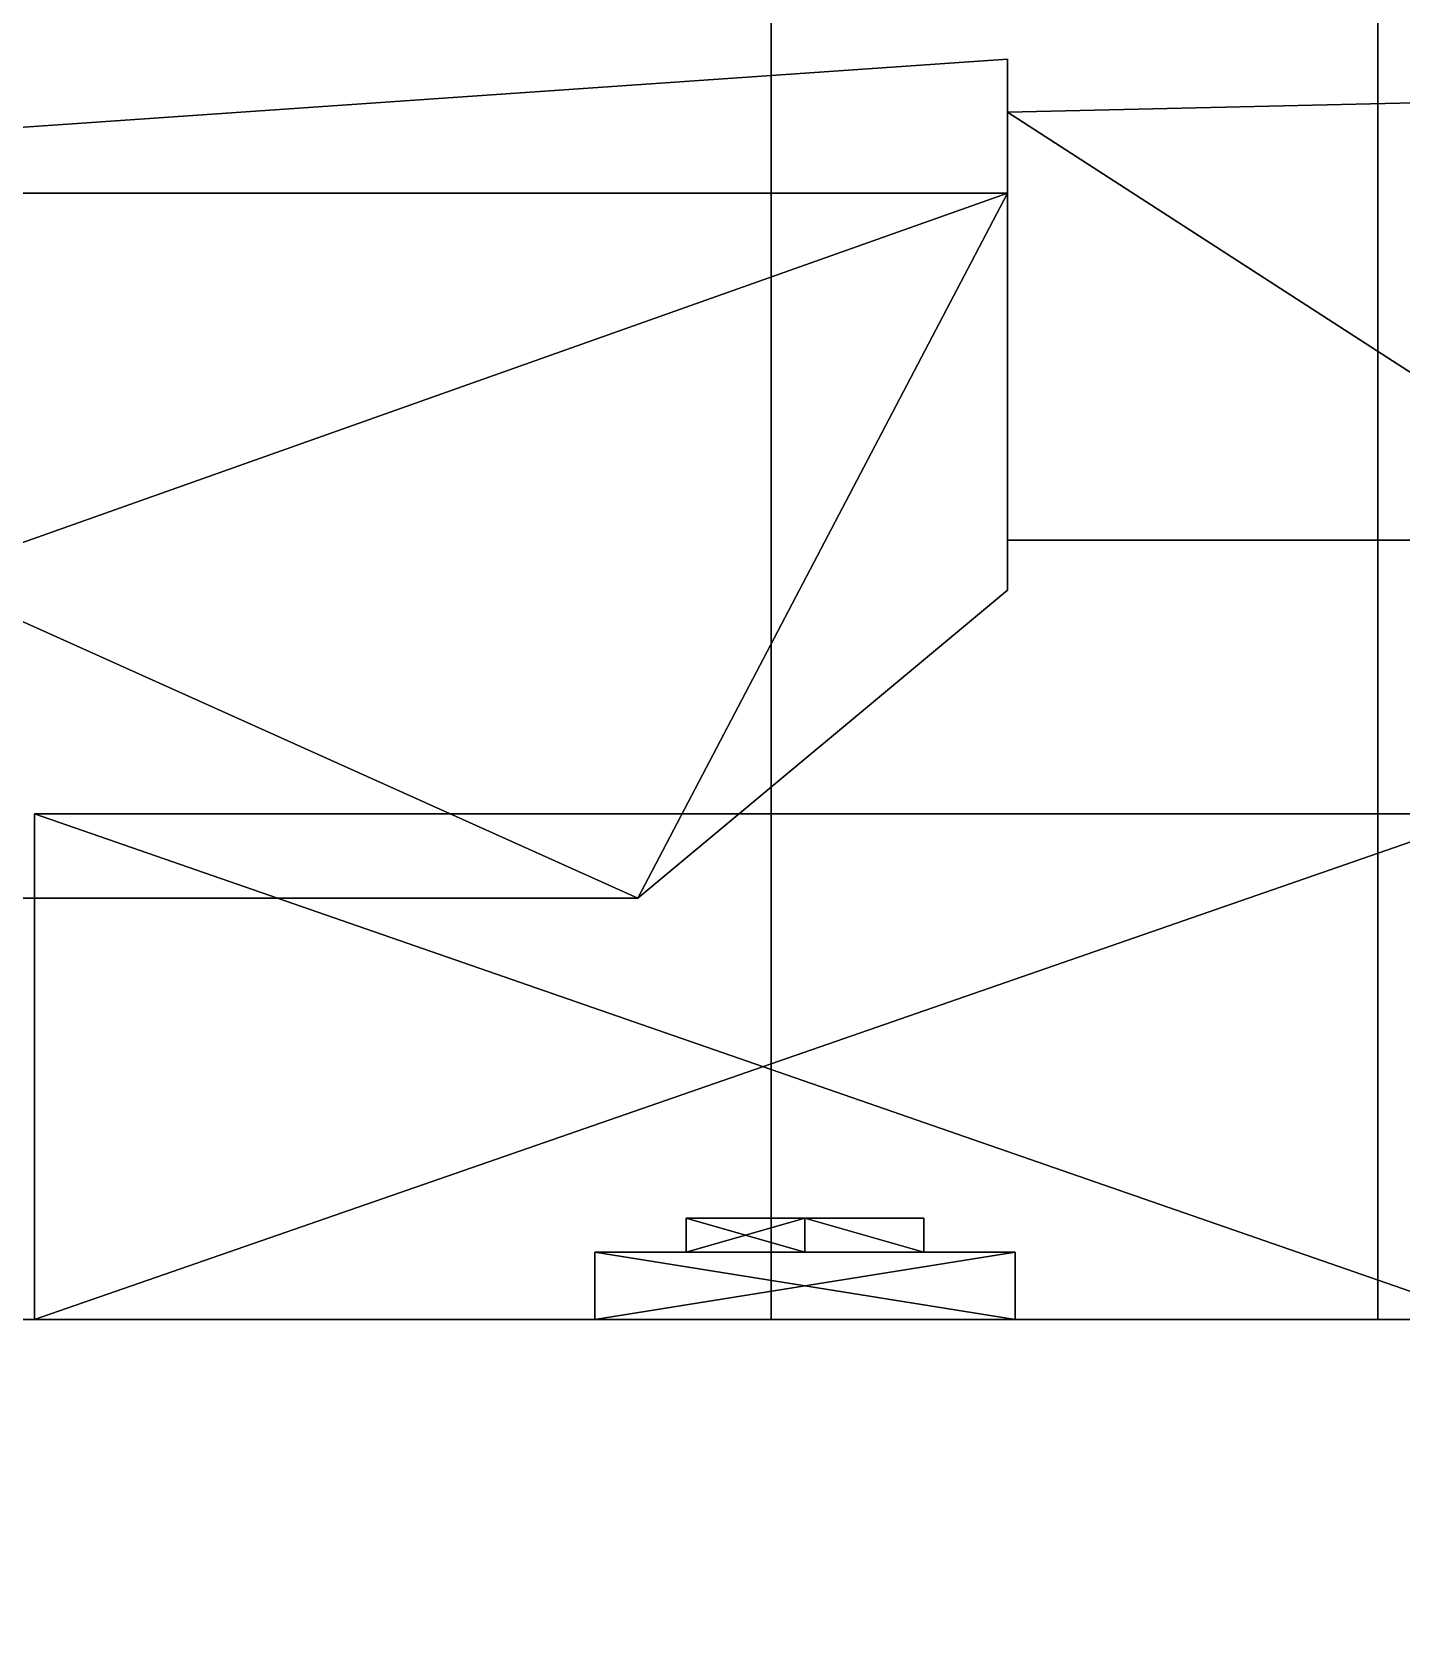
# Model space of a CAD drawing. Extents: x 0 to 2775, y -2341 to 0.
# Drawn here: x 658.07 to 698.68, y -847.58 to -800.12 of the extents above; entities that cross this region are included whole.
import ezdxf

# ---------------------------------------------------------------- set-up
doc = ezdxf.new("R2010")
doc.units = 0
for name, color, linetype in [('LAYER0', 7, 'CONTINUOUS'), ('LAYER10', 7, 'CONTINUOUS'), ('LAYER50', 7, 'CONTINUOUS'), ('LAYER51', 7, 'CONTINUOUS'), ('LAYER52', 7, 'CONTINUOUS'), ('LAYER71', 253, 'CONTINUOUS'), ('LAYER73', 253, 'CONTINUOUS'), ('LAYER74', 253, 'CONTINUOUS'), ('LAYER76', 253, 'CONTINUOUS'), ('LAYER77', 253, 'CONTINUOUS'), ('LAYER79', 253, 'CONTINUOUS'), ('LAYER80', 253, 'CONTINUOUS'), ('LAYER82', 253, 'CONTINUOUS'), ('LAYER83', 253, 'CONTINUOUS'), ('LAYER85', 253, 'CONTINUOUS')]:
    doc.layers.add(name, color=color, linetype=linetype)

msp = doc.modelspace()

# ---------------------------------------------------------------- linework, layer by layer
at = {"layer": 'LAYER0', "invisible_edges": 1}
for points in [[(2775, 0), (18, -2341), (18, 0), (2775, 0)], [(18, -2341), (2775, 0), (2775, -2341), (18, -2341)], [(2775, -2341, 5), (18, 0, 5), (18, -2341, 5), (2775, -2341, 5)], [(18, 0, 5), (2775, -2341, 5), (2775, 0, 5), (18, 0, 5)]]:
    msp.add_3dface(points, dxfattribs=at)
at = {"layer": 'LAYER10', "invisible_edges": 1}
for points in [[(168, -838.334, 2464), (718, -209.0039, 2464), (168, -209.0039, 2464), (168, -838.334, 2464)], [(718, -209.0039, 2464), (168, -838.334, 2464), (718, -838.334, 2464), (718, -209.0039, 2464)], [(718, -838.334, 2446), (168, -209.0039, 2446), (718, -209.0039, 2446), (718, -838.334, 2446)], [(168, -209.0039, 2446), (718, -838.334, 2446), (168, -838.334, 2446), (168, -209.0039, 2446)], [(168, -838.334, 2464), (718, -838.334, 2446), (718, -838.334, 2464), (168, -838.334, 2464)], [(718, -838.334, 2446), (168, -838.334, 2464), (168, -838.334, 2446), (718, -838.334, 2446)]]:
    msp.add_3dface(points, dxfattribs=at)
at = {"layer": 'LAYER50', "invisible_edges": 1}
for points in [[(168, -838.334, 2465), (718, -838.334, 5), (168, -838.334, 5), (168, -838.334, 2465)], [(718, -838.334, 5), (168, -838.334, 2465), (718, -838.334, 2465), (718, -838.334, 5)], [(168, -856.334, 5), (718, -838.334, 5), (718, -856.334, 5), (168, -856.334, 5)], [(718, -838.334, 5), (168, -856.334, 5), (168, -838.334, 5), (718, -838.334, 5)], [(168, -838.334, 2465), (718, -856.334, 2465), (718, -838.334, 2465), (168, -838.334, 2465)], [(718, -856.334, 2465), (168, -838.334, 2465), (168, -856.334, 2465), (718, -856.334, 2465)]]:
    msp.add_3dface(points, dxfattribs=at)
at = {"layer": 'LAYER51', "invisible_edges": 1}
for points in [[(168, -209.0039, 85), (718, -838.334, 85), (168, -838.334, 85), (168, -209.0039, 85)], [(718, -838.334, 85), (168, -209.0039, 85), (718, -209.0039, 85), (718, -838.334, 85)], [(718, -209.0039, 103), (168, -838.334, 103), (718, -838.334, 103), (718, -209.0039, 103)], [(168, -838.334, 103), (718, -209.0039, 103), (168, -209.0039, 103), (168, -838.334, 103)], [(168, -838.334, 103), (718, -838.334, 85), (718, -838.334, 103), (168, -838.334, 103)], [(718, -838.334, 85), (168, -838.334, 103), (168, -838.334, 85), (718, -838.334, 85)]]:
    msp.add_3dface(points, dxfattribs=at)
at = {"layer": 'LAYER52', "invisible_edges": 1}
for points in [[(680, -209.0039, 85), (680, -838.334, 5), (680, -838.334, 85), (680, -209.0039, 85)], [(680, -838.334, 5), (680, -209.0039, 85), (680, -209.0039, 5), (680, -838.334, 5)], [(698, -209.0039, 5), (680, -838.334, 5), (680, -209.0039, 5), (698, -209.0039, 5)], [(680, -838.334, 5), (698, -209.0039, 5), (698, -838.334, 5), (680, -838.334, 5)], [(698, -838.334, 85), (680, -209.0039, 85), (680, -838.334, 85), (698, -838.334, 85)], [(680, -209.0039, 85), (698, -838.334, 85), (698, -209.0039, 85), (680, -209.0039, 85)], [(698, -209.0039, 5), (698, -838.334, 85), (698, -838.334, 5), (698, -209.0039, 5)], [(698, -838.334, 85), (698, -209.0039, 5), (698, -209.0039, 85), (698, -838.334, 85)], [(698, -838.334, 85), (680, -838.334, 5), (698, -838.334, 5), (698, -838.334, 85)], [(680, -838.334, 5), (698, -838.334, 85), (680, -838.334, 85), (680, -838.334, 5)]]:
    msp.add_3dface(points, dxfattribs=at)
at = {"layer": 'LAYER71'}
for points in [[(658.1428, -838.334, 182), (701.3636, -823.334, 182), (701.3636, -838.334, 182), (658.1428, -838.334, 182)], [(658.1428, -823.334, 182), (701.3636, -823.334, 182), (658.1428, -838.334, 182), (658.1428, -823.334, 182)], [(658.1428, -838.334, 194), (658.1428, -823.334, 182), (658.1428, -838.334, 182), (658.1428, -838.334, 194)], [(658.1428, -823.334, 194), (658.1428, -823.334, 182), (658.1428, -838.334, 194), (658.1428, -823.334, 194)], [(701.3636, -838.334, 194), (658.1428, -823.334, 194), (658.1428, -838.334, 194), (701.3636, -838.334, 194)], [(701.3636, -823.334, 194), (658.1428, -823.334, 194), (701.3636, -838.334, 194), (701.3636, -823.334, 194)], [(658.1428, -823.334, 182), (701.3636, -823.334, 194), (701.3636, -823.334, 182), (658.1428, -823.334, 182)], [(658.1428, -823.334, 194), (701.3636, -823.334, 194), (658.1428, -823.334, 182), (658.1428, -823.334, 194)], [(681, -836.334, 199.76), (677.4758, -835.334, 204), (681, -835.334, 199.76), (681, -836.334, 199.76)], [(677.4758, -836.334, 204), (677.4758, -835.334, 204), (681, -836.334, 199.76), (677.4758, -836.334, 204)], [(677.4758, -836.334, 204), (681, -835.334, 208.24), (677.4758, -835.334, 204), (677.4758, -836.334, 204)], [(681, -836.334, 208.24), (681, -835.334, 208.24), (677.4758, -836.334, 204), (681, -836.334, 208.24)], [(684.5242, -835.334, 204), (677.4758, -835.334, 204), (681, -835.334, 208.24), (684.5242, -835.334, 204)], [(681, -835.334, 199.76), (677.4758, -835.334, 204), (684.5242, -835.334, 204), (681, -835.334, 199.76)], [(681, -836.334, 167.76), (677.4758, -835.334, 172), (681, -835.334, 167.76), (681, -836.334, 167.76)], [(677.4758, -836.334, 172), (677.4758, -835.334, 172), (681, -836.334, 167.76), (677.4758, -836.334, 172)], [(677.4758, -836.334, 172), (681, -835.334, 176.24), (677.4758, -835.334, 172), (677.4758, -836.334, 172)], [(681, -836.334, 176.24), (681, -835.334, 176.24), (677.4758, -836.334, 172), (681, -836.334, 176.24)], [(684.5242, -835.334, 172), (677.4758, -835.334, 172), (681, -835.334, 176.24), (684.5242, -835.334, 172)], [(681, -835.334, 167.76), (677.4758, -835.334, 172), (684.5242, -835.334, 172), (681, -835.334, 167.76)], [(684.5242, -836.334, 204), (681, -835.334, 199.76), (684.5242, -835.334, 204), (684.5242, -836.334, 204)], [(681, -836.334, 199.76), (681, -835.334, 199.76), (684.5242, -836.334, 204), (681, -836.334, 199.76)], [(684.5242, -836.334, 204), (681, -835.334, 208.24), (681, -836.334, 208.24), (684.5242, -836.334, 204)], [(684.5242, -835.334, 204), (681, -835.334, 208.24), (684.5242, -836.334, 204), (684.5242, -835.334, 204)], [(684.5242, -836.334, 172), (681, -835.334, 167.76), (684.5242, -835.334, 172), (684.5242, -836.334, 172)], [(681, -836.334, 167.76), (681, -835.334, 167.76), (684.5242, -836.334, 172), (681, -836.334, 167.76)], [(684.5242, -836.334, 172), (681, -835.334, 176.24), (681, -836.334, 176.24), (684.5242, -836.334, 172)], [(684.5242, -835.334, 172), (681, -835.334, 176.24), (684.5242, -836.334, 172), (684.5242, -835.334, 172)], [(674.7662, -838.334, 211), (687.2338, -838.334, 211), (687.2338, -836.334, 211), (674.7662, -838.334, 211)], [(674.7662, -836.334, 211), (674.7662, -838.334, 211), (687.2338, -836.334, 211), (674.7662, -836.334, 211)], [(674.7662, -838.334, 165), (674.7662, -838.334, 211), (674.7662, -836.334, 211), (674.7662, -838.334, 165)], [(674.7662, -836.334, 165), (674.7662, -838.334, 165), (674.7662, -836.334, 211), (674.7662, -836.334, 165)], [(687.2338, -838.334, 165), (674.7662, -838.334, 165), (674.7662, -836.334, 165), (687.2338, -838.334, 165)], [(687.2338, -836.334, 165), (687.2338, -838.334, 165), (674.7662, -836.334, 165), (687.2338, -836.334, 165)], [(674.7662, -836.334, 211), (687.2338, -836.334, 211), (687.2338, -836.334, 165), (674.7662, -836.334, 211)], [(674.7662, -836.334, 165), (674.7662, -836.334, 211), (687.2338, -836.334, 165), (674.7662, -836.334, 165)], [(681, -836.334, 199.76), (677.4758, -836.334, 204), (681, -836.334, 208.24), (681, -836.334, 199.76)], [(681, -836.334, 167.76), (677.4758, -836.334, 172), (681, -836.334, 176.24), (681, -836.334, 167.76)], [(684.5242, -836.334, 204), (681, -836.334, 199.76), (681, -836.334, 208.24), (684.5242, -836.334, 204)], [(684.5242, -836.334, 172), (681, -836.334, 167.76), (681, -836.334, 176.24), (684.5242, -836.334, 172)], [(687.2338, -836.334, 211), (687.2338, -838.334, 211), (687.2338, -838.334, 165), (687.2338, -836.334, 211)], [(687.2338, -836.334, 165), (687.2338, -836.334, 211), (687.2338, -838.334, 165), (687.2338, -836.334, 165)]]:
    msp.add_3dface(points, dxfattribs=at)
at = {"layer": 'LAYER73'}
for points in [[(629.5056, -804.9084, 180.6), (687.011, -800.9341, 180.6), (687.011, -804.9084, 180.6), (629.5056, -804.9084, 180.6)], [(629.5056, -804.9084, 195.4), (687.011, -804.9084, 195.4), (687.011, -800.9341, 195.4), (629.5056, -804.9084, 195.4)], [(629.5056, -804.9084, 180.6), (629.5056, -804.9084, 195.4), (687.011, -800.9341, 195.4), (629.5056, -804.9084, 180.6)], [(687.011, -800.9341, 180.6), (629.5056, -804.9084, 180.6), (687.011, -800.9341, 195.4), (687.011, -800.9341, 180.6)], [(687.011, -804.9084, 195.4), (687.011, -800.9341, 180.6), (687.011, -800.9341, 195.4), (687.011, -804.9084, 195.4)], [(687.011, -804.9084, 180.6), (687.011, -800.9341, 180.6), (687.011, -804.9084, 195.4), (687.011, -804.9084, 180.6)], [(706.6659, -815.209, 194.7), (704.2454, -802.1089, 194.7), (687.011, -802.5, 194.7), (706.6659, -815.209, 194.7)], [(687.011, -802.5, 194.7), (704.2454, -802.1089, 194.7), (704.2454, -802.1089, 181.3), (687.011, -802.5, 194.7)], [(687.011, -802.5, 181.3), (687.011, -802.5, 194.7), (704.2454, -802.1089, 181.3), (687.011, -802.5, 181.3)], [(706.6659, -815.209, 181.3), (687.011, -802.5, 181.3), (704.2454, -802.1089, 181.3), (706.6659, -815.209, 181.3)], [(687.011, -815.209, 194.7), (706.6659, -815.209, 194.7), (687.011, -802.5, 194.7), (687.011, -815.209, 194.7)], [(687.011, -815.209, 181.3), (687.011, -802.5, 181.3), (706.6659, -815.209, 181.3), (687.011, -815.209, 181.3)], [(687.011, -804.9084, 196.8), (629.5056, -804.9084, 196.8), (628.0424, -825.834, 196.8), (687.011, -804.9084, 196.8)], [(676.0402, -825.834, 196.8), (687.011, -804.9084, 196.8), (628.0424, -825.834, 196.8), (676.0402, -825.834, 196.8)], [(676.0402, -825.834, 179.2), (628.0424, -825.834, 179.2), (629.5056, -804.9084, 179.2), (676.0402, -825.834, 179.2)], [(687.011, -804.9084, 179.2), (676.0402, -825.834, 179.2), (629.5056, -804.9084, 179.2), (687.011, -804.9084, 179.2)], [(629.5056, -804.9084, 180.6), (687.011, -804.9084, 180.6), (687.011, -804.9084, 179.2), (629.5056, -804.9084, 180.6)], [(629.5056, -804.9084, 179.2), (629.5056, -804.9084, 180.6), (687.011, -804.9084, 179.2), (629.5056, -804.9084, 179.2)], [(687.011, -804.9084, 196.8), (629.5056, -804.9084, 195.4), (629.5056, -804.9084, 196.8), (687.011, -804.9084, 196.8)], [(687.011, -804.9084, 195.4), (629.5056, -804.9084, 195.4), (687.011, -804.9084, 196.8), (687.011, -804.9084, 195.4)], [(676.0402, -825.834, 196.8), (687.011, -816.6917, 196.8), (687.011, -804.9084, 196.8), (676.0402, -825.834, 196.8)], [(687.011, -816.6917, 179.2), (676.0402, -825.834, 179.2), (687.011, -804.9084, 179.2), (687.011, -816.6917, 179.2)], [(687.011, -816.6917, 196.8), (687.011, -804.9084, 179.2), (687.011, -804.9084, 196.8), (687.011, -816.6917, 196.8)], [(687.011, -816.6917, 179.2), (687.011, -804.9084, 179.2), (687.011, -816.6917, 196.8), (687.011, -816.6917, 179.2)], [(706.6659, -815.209, 194.7), (687.011, -815.209, 181.3), (706.6659, -815.209, 181.3), (706.6659, -815.209, 194.7)], [(687.011, -815.209, 194.7), (687.011, -815.209, 181.3), (706.6659, -815.209, 194.7), (687.011, -815.209, 194.7)], [(676.0402, -825.834, 196.8), (676.0402, -825.834, 179.2), (687.011, -816.6917, 179.2), (676.0402, -825.834, 196.8)], [(687.011, -816.6917, 196.8), (676.0402, -825.834, 196.8), (687.011, -816.6917, 179.2), (687.011, -816.6917, 196.8)], [(676.0402, -825.834, 196.8), (628.0424, -825.834, 196.8), (628.0424, -825.834, 179.2), (676.0402, -825.834, 196.8)], [(676.0402, -825.834, 179.2), (676.0402, -825.834, 196.8), (628.0424, -825.834, 179.2), (676.0402, -825.834, 179.2)]]:
    msp.add_3dface(points, dxfattribs=at)
at = {"layer": 'LAYER74'}
for points in [[(658.1428, -838.334, 725.5), (701.3636, -823.334, 725.5), (701.3636, -838.334, 725.5), (658.1428, -838.334, 725.5)], [(658.1428, -823.334, 725.5), (701.3636, -823.334, 725.5), (658.1428, -838.334, 725.5), (658.1428, -823.334, 725.5)], [(658.1428, -838.334, 737.5), (658.1428, -823.334, 725.5), (658.1428, -838.334, 725.5), (658.1428, -838.334, 737.5)], [(658.1428, -823.334, 737.5), (658.1428, -823.334, 725.5), (658.1428, -838.334, 737.5), (658.1428, -823.334, 737.5)], [(701.3636, -838.334, 737.5), (658.1428, -823.334, 737.5), (658.1428, -838.334, 737.5), (701.3636, -838.334, 737.5)], [(701.3636, -823.334, 737.5), (658.1428, -823.334, 737.5), (701.3636, -838.334, 737.5), (701.3636, -823.334, 737.5)], [(658.1428, -823.334, 725.5), (701.3636, -823.334, 737.5), (701.3636, -823.334, 725.5), (658.1428, -823.334, 725.5)], [(658.1428, -823.334, 737.5), (701.3636, -823.334, 737.5), (658.1428, -823.334, 725.5), (658.1428, -823.334, 737.5)], [(681, -836.334, 743.26), (677.4758, -835.334, 747.5), (681, -835.334, 743.26), (681, -836.334, 743.26)], [(677.4758, -836.334, 747.5), (677.4758, -835.334, 747.5), (681, -836.334, 743.26), (677.4758, -836.334, 747.5)], [(677.4758, -836.334, 747.5), (681, -835.334, 751.74), (677.4758, -835.334, 747.5), (677.4758, -836.334, 747.5)], [(681, -836.334, 751.74), (681, -835.334, 751.74), (677.4758, -836.334, 747.5), (681, -836.334, 751.74)], [(684.5242, -835.334, 747.5), (677.4758, -835.334, 747.5), (681, -835.334, 751.74), (684.5242, -835.334, 747.5)], [(681, -835.334, 743.26), (677.4758, -835.334, 747.5), (684.5242, -835.334, 747.5), (681, -835.334, 743.26)], [(681, -836.334, 711.26), (677.4758, -835.334, 715.5), (681, -835.334, 711.26), (681, -836.334, 711.26)], [(677.4758, -836.334, 715.5), (677.4758, -835.334, 715.5), (681, -836.334, 711.26), (677.4758, -836.334, 715.5)], [(677.4758, -836.334, 715.5), (681, -835.334, 719.74), (677.4758, -835.334, 715.5), (677.4758, -836.334, 715.5)], [(681, -836.334, 719.74), (681, -835.334, 719.74), (677.4758, -836.334, 715.5), (681, -836.334, 719.74)], [(684.5242, -835.334, 715.5), (677.4758, -835.334, 715.5), (681, -835.334, 719.74), (684.5242, -835.334, 715.5)], [(681, -835.334, 711.26), (677.4758, -835.334, 715.5), (684.5242, -835.334, 715.5), (681, -835.334, 711.26)], [(684.5242, -836.334, 747.5), (681, -835.334, 743.26), (684.5242, -835.334, 747.5), (684.5242, -836.334, 747.5)], [(681, -836.334, 743.26), (681, -835.334, 743.26), (684.5242, -836.334, 747.5), (681, -836.334, 743.26)], [(684.5242, -836.334, 747.5), (681, -835.334, 751.74), (681, -836.334, 751.74), (684.5242, -836.334, 747.5)], [(684.5242, -835.334, 747.5), (681, -835.334, 751.74), (684.5242, -836.334, 747.5), (684.5242, -835.334, 747.5)], [(684.5242, -836.334, 715.5), (681, -835.334, 711.26), (684.5242, -835.334, 715.5), (684.5242, -836.334, 715.5)], [(681, -836.334, 711.26), (681, -835.334, 711.26), (684.5242, -836.334, 715.5), (681, -836.334, 711.26)], [(684.5242, -836.334, 715.5), (681, -835.334, 719.74), (681, -836.334, 719.74), (684.5242, -836.334, 715.5)], [(684.5242, -835.334, 715.5), (681, -835.334, 719.74), (684.5242, -836.334, 715.5), (684.5242, -835.334, 715.5)], [(674.7662, -838.334, 754.5), (687.2338, -838.334, 754.5), (687.2338, -836.334, 754.5), (674.7662, -838.334, 754.5)], [(674.7662, -836.334, 754.5), (674.7662, -838.334, 754.5), (687.2338, -836.334, 754.5), (674.7662, -836.334, 754.5)], [(674.7662, -838.334, 708.5), (674.7662, -838.334, 754.5), (674.7662, -836.334, 754.5), (674.7662, -838.334, 708.5)], [(674.7662, -836.334, 708.5), (674.7662, -838.334, 708.5), (674.7662, -836.334, 754.5), (674.7662, -836.334, 708.5)], [(687.2338, -838.334, 708.5), (674.7662, -838.334, 708.5), (674.7662, -836.334, 708.5), (687.2338, -838.334, 708.5)], [(687.2338, -836.334, 708.5), (687.2338, -838.334, 708.5), (674.7662, -836.334, 708.5), (687.2338, -836.334, 708.5)], [(674.7662, -836.334, 754.5), (687.2338, -836.334, 754.5), (687.2338, -836.334, 708.5), (674.7662, -836.334, 754.5)], [(674.7662, -836.334, 708.5), (674.7662, -836.334, 754.5), (687.2338, -836.334, 708.5), (674.7662, -836.334, 708.5)], [(681, -836.334, 743.26), (677.4758, -836.334, 747.5), (681, -836.334, 751.74), (681, -836.334, 743.26)], [(681, -836.334, 711.26), (677.4758, -836.334, 715.5), (681, -836.334, 719.74), (681, -836.334, 711.26)], [(684.5242, -836.334, 747.5), (681, -836.334, 743.26), (681, -836.334, 751.74), (684.5242, -836.334, 747.5)], [(684.5242, -836.334, 715.5), (681, -836.334, 711.26), (681, -836.334, 719.74), (684.5242, -836.334, 715.5)], [(687.2338, -836.334, 754.5), (687.2338, -838.334, 754.5), (687.2338, -838.334, 708.5), (687.2338, -836.334, 754.5)], [(687.2338, -836.334, 708.5), (687.2338, -836.334, 754.5), (687.2338, -838.334, 708.5), (687.2338, -836.334, 708.5)]]:
    msp.add_3dface(points, dxfattribs=at)
at = {"layer": 'LAYER76'}
for points in [[(629.5056, -804.9084, 724.1), (687.011, -800.9341, 724.1), (687.011, -804.9084, 724.1), (629.5056, -804.9084, 724.1)], [(629.5056, -804.9084, 738.9), (687.011, -804.9084, 738.9), (687.011, -800.9341, 738.9), (629.5056, -804.9084, 738.9)], [(629.5056, -804.9084, 724.1), (629.5056, -804.9084, 738.9), (687.011, -800.9341, 738.9), (629.5056, -804.9084, 724.1)], [(687.011, -800.9341, 724.1), (629.5056, -804.9084, 724.1), (687.011, -800.9341, 738.9), (687.011, -800.9341, 724.1)], [(687.011, -804.9084, 738.9), (687.011, -800.9341, 724.1), (687.011, -800.9341, 738.9), (687.011, -804.9084, 738.9)], [(687.011, -804.9084, 724.1), (687.011, -800.9341, 724.1), (687.011, -804.9084, 738.9), (687.011, -804.9084, 724.1)], [(706.6659, -815.209, 738.2), (704.2454, -802.1089, 738.2), (687.011, -802.5, 738.2), (706.6659, -815.209, 738.2)], [(687.011, -802.5, 738.2), (704.2454, -802.1089, 738.2), (704.2454, -802.1089, 724.8), (687.011, -802.5, 738.2)], [(687.011, -802.5, 724.8), (687.011, -802.5, 738.2), (704.2454, -802.1089, 724.8), (687.011, -802.5, 724.8)], [(706.6659, -815.209, 724.8), (687.011, -802.5, 724.8), (704.2454, -802.1089, 724.8), (706.6659, -815.209, 724.8)], [(687.011, -815.209, 738.2), (706.6659, -815.209, 738.2), (687.011, -802.5, 738.2), (687.011, -815.209, 738.2)], [(687.011, -815.209, 724.8), (687.011, -802.5, 724.8), (706.6659, -815.209, 724.8), (687.011, -815.209, 724.8)], [(687.011, -804.9084, 740.3), (629.5056, -804.9084, 740.3), (628.0424, -825.834, 740.3), (687.011, -804.9084, 740.3)], [(676.0402, -825.834, 740.3), (687.011, -804.9084, 740.3), (628.0424, -825.834, 740.3), (676.0402, -825.834, 740.3)], [(676.0402, -825.834, 722.7), (628.0424, -825.834, 722.7), (629.5056, -804.9084, 722.7), (676.0402, -825.834, 722.7)], [(687.011, -804.9084, 722.7), (676.0402, -825.834, 722.7), (629.5056, -804.9084, 722.7), (687.011, -804.9084, 722.7)], [(629.5056, -804.9084, 724.1), (687.011, -804.9084, 724.1), (687.011, -804.9084, 722.7), (629.5056, -804.9084, 724.1)], [(629.5056, -804.9084, 722.7), (629.5056, -804.9084, 724.1), (687.011, -804.9084, 722.7), (629.5056, -804.9084, 722.7)], [(687.011, -804.9084, 740.3), (629.5056, -804.9084, 738.9), (629.5056, -804.9084, 740.3), (687.011, -804.9084, 740.3)], [(687.011, -804.9084, 738.9), (629.5056, -804.9084, 738.9), (687.011, -804.9084, 740.3), (687.011, -804.9084, 738.9)], [(676.0402, -825.834, 740.3), (687.011, -816.6917, 740.3), (687.011, -804.9084, 740.3), (676.0402, -825.834, 740.3)], [(687.011, -816.6917, 722.7), (676.0402, -825.834, 722.7), (687.011, -804.9084, 722.7), (687.011, -816.6917, 722.7)], [(687.011, -816.6917, 740.3), (687.011, -804.9084, 722.7), (687.011, -804.9084, 740.3), (687.011, -816.6917, 740.3)], [(687.011, -816.6917, 722.7), (687.011, -804.9084, 722.7), (687.011, -816.6917, 740.3), (687.011, -816.6917, 722.7)], [(706.6659, -815.209, 738.2), (687.011, -815.209, 724.8), (706.6659, -815.209, 724.8), (706.6659, -815.209, 738.2)], [(687.011, -815.209, 738.2), (687.011, -815.209, 724.8), (706.6659, -815.209, 738.2), (687.011, -815.209, 738.2)], [(676.0402, -825.834, 740.3), (676.0402, -825.834, 722.7), (687.011, -816.6917, 722.7), (676.0402, -825.834, 740.3)], [(687.011, -816.6917, 740.3), (676.0402, -825.834, 740.3), (687.011, -816.6917, 722.7), (687.011, -816.6917, 740.3)], [(676.0402, -825.834, 740.3), (628.0424, -825.834, 740.3), (628.0424, -825.834, 722.7), (676.0402, -825.834, 740.3)], [(676.0402, -825.834, 722.7), (676.0402, -825.834, 740.3), (628.0424, -825.834, 722.7), (676.0402, -825.834, 722.7)]]:
    msp.add_3dface(points, dxfattribs=at)
at = {"layer": 'LAYER77'}
for points in [[(658.1428, -838.334, 1269), (701.3636, -823.334, 1269), (701.3636, -838.334, 1269), (658.1428, -838.334, 1269)], [(658.1428, -823.334, 1269), (701.3636, -823.334, 1269), (658.1428, -838.334, 1269), (658.1428, -823.334, 1269)], [(658.1428, -838.334, 1281), (658.1428, -823.334, 1269), (658.1428, -838.334, 1269), (658.1428, -838.334, 1281)], [(658.1428, -823.334, 1281), (658.1428, -823.334, 1269), (658.1428, -838.334, 1281), (658.1428, -823.334, 1281)], [(701.3636, -838.334, 1281), (658.1428, -823.334, 1281), (658.1428, -838.334, 1281), (701.3636, -838.334, 1281)], [(701.3636, -823.334, 1281), (658.1428, -823.334, 1281), (701.3636, -838.334, 1281), (701.3636, -823.334, 1281)], [(658.1428, -823.334, 1269), (701.3636, -823.334, 1281), (701.3636, -823.334, 1269), (658.1428, -823.334, 1269)], [(658.1428, -823.334, 1281), (701.3636, -823.334, 1281), (658.1428, -823.334, 1269), (658.1428, -823.334, 1281)], [(681, -836.334, 1286.76), (677.4758, -835.334, 1291), (681, -835.334, 1286.76), (681, -836.334, 1286.76)], [(677.4758, -836.334, 1291), (677.4758, -835.334, 1291), (681, -836.334, 1286.76), (677.4758, -836.334, 1291)], [(677.4758, -836.334, 1291), (681, -835.334, 1295.24), (677.4758, -835.334, 1291), (677.4758, -836.334, 1291)], [(681, -836.334, 1295.24), (681, -835.334, 1295.24), (677.4758, -836.334, 1291), (681, -836.334, 1295.24)], [(684.5242, -835.334, 1291), (677.4758, -835.334, 1291), (681, -835.334, 1295.24), (684.5242, -835.334, 1291)], [(681, -835.334, 1286.76), (677.4758, -835.334, 1291), (684.5242, -835.334, 1291), (681, -835.334, 1286.76)], [(681, -836.334, 1254.76), (677.4758, -835.334, 1259), (681, -835.334, 1254.76), (681, -836.334, 1254.76)], [(677.4758, -836.334, 1259), (677.4758, -835.334, 1259), (681, -836.334, 1254.76), (677.4758, -836.334, 1259)], [(677.4758, -836.334, 1259), (681, -835.334, 1263.24), (677.4758, -835.334, 1259), (677.4758, -836.334, 1259)], [(681, -836.334, 1263.24), (681, -835.334, 1263.24), (677.4758, -836.334, 1259), (681, -836.334, 1263.24)], [(684.5242, -835.334, 1259), (677.4758, -835.334, 1259), (681, -835.334, 1263.24), (684.5242, -835.334, 1259)], [(681, -835.334, 1254.76), (677.4758, -835.334, 1259), (684.5242, -835.334, 1259), (681, -835.334, 1254.76)], [(684.5242, -836.334, 1291), (681, -835.334, 1286.76), (684.5242, -835.334, 1291), (684.5242, -836.334, 1291)], [(681, -836.334, 1286.76), (681, -835.334, 1286.76), (684.5242, -836.334, 1291), (681, -836.334, 1286.76)], [(684.5242, -836.334, 1291), (681, -835.334, 1295.24), (681, -836.334, 1295.24), (684.5242, -836.334, 1291)], [(684.5242, -835.334, 1291), (681, -835.334, 1295.24), (684.5242, -836.334, 1291), (684.5242, -835.334, 1291)], [(684.5242, -836.334, 1259), (681, -835.334, 1254.76), (684.5242, -835.334, 1259), (684.5242, -836.334, 1259)], [(681, -836.334, 1254.76), (681, -835.334, 1254.76), (684.5242, -836.334, 1259), (681, -836.334, 1254.76)], [(684.5242, -836.334, 1259), (681, -835.334, 1263.24), (681, -836.334, 1263.24), (684.5242, -836.334, 1259)], [(684.5242, -835.334, 1259), (681, -835.334, 1263.24), (684.5242, -836.334, 1259), (684.5242, -835.334, 1259)], [(674.7662, -838.334, 1298), (687.2338, -838.334, 1298), (687.2338, -836.334, 1298), (674.7662, -838.334, 1298)], [(674.7662, -836.334, 1298), (674.7662, -838.334, 1298), (687.2338, -836.334, 1298), (674.7662, -836.334, 1298)], [(674.7662, -838.334, 1252), (674.7662, -838.334, 1298), (674.7662, -836.334, 1298), (674.7662, -838.334, 1252)], [(674.7662, -836.334, 1252), (674.7662, -838.334, 1252), (674.7662, -836.334, 1298), (674.7662, -836.334, 1252)], [(687.2338, -838.334, 1252), (674.7662, -838.334, 1252), (674.7662, -836.334, 1252), (687.2338, -838.334, 1252)], [(687.2338, -836.334, 1252), (687.2338, -838.334, 1252), (674.7662, -836.334, 1252), (687.2338, -836.334, 1252)], [(674.7662, -836.334, 1298), (687.2338, -836.334, 1298), (687.2338, -836.334, 1252), (674.7662, -836.334, 1298)], [(674.7662, -836.334, 1252), (674.7662, -836.334, 1298), (687.2338, -836.334, 1252), (674.7662, -836.334, 1252)], [(681, -836.334, 1286.76), (677.4758, -836.334, 1291), (681, -836.334, 1295.24), (681, -836.334, 1286.76)], [(681, -836.334, 1254.76), (677.4758, -836.334, 1259), (681, -836.334, 1263.24), (681, -836.334, 1254.76)], [(684.5242, -836.334, 1291), (681, -836.334, 1286.76), (681, -836.334, 1295.24), (684.5242, -836.334, 1291)], [(684.5242, -836.334, 1259), (681, -836.334, 1254.76), (681, -836.334, 1263.24), (684.5242, -836.334, 1259)], [(687.2338, -836.334, 1298), (687.2338, -838.334, 1298), (687.2338, -838.334, 1252), (687.2338, -836.334, 1298)], [(687.2338, -836.334, 1252), (687.2338, -836.334, 1298), (687.2338, -838.334, 1252), (687.2338, -836.334, 1252)]]:
    msp.add_3dface(points, dxfattribs=at)
at = {"layer": 'LAYER79'}
for points in [[(629.5056, -804.9084, 1267.6), (687.011, -800.9341, 1267.6), (687.011, -804.9084, 1267.6), (629.5056, -804.9084, 1267.6)], [(629.5056, -804.9084, 1282.4), (687.011, -804.9084, 1282.4), (687.011, -800.9341, 1282.4), (629.5056, -804.9084, 1282.4)], [(629.5056, -804.9084, 1267.6), (629.5056, -804.9084, 1282.4), (687.011, -800.9341, 1282.4), (629.5056, -804.9084, 1267.6)], [(687.011, -800.9341, 1267.6), (629.5056, -804.9084, 1267.6), (687.011, -800.9341, 1282.4), (687.011, -800.9341, 1267.6)], [(687.011, -804.9084, 1282.4), (687.011, -800.9341, 1267.6), (687.011, -800.9341, 1282.4), (687.011, -804.9084, 1282.4)], [(687.011, -804.9084, 1267.6), (687.011, -800.9341, 1267.6), (687.011, -804.9084, 1282.4), (687.011, -804.9084, 1267.6)], [(706.6659, -815.209, 1281.7), (704.2454, -802.1089, 1281.7), (687.011, -802.5, 1281.7), (706.6659, -815.209, 1281.7)], [(687.011, -802.5, 1281.7), (704.2454, -802.1089, 1281.7), (704.2454, -802.1089, 1268.3), (687.011, -802.5, 1281.7)], [(687.011, -802.5, 1268.3), (687.011, -802.5, 1281.7), (704.2454, -802.1089, 1268.3), (687.011, -802.5, 1268.3)], [(706.6659, -815.209, 1268.3), (687.011, -802.5, 1268.3), (704.2454, -802.1089, 1268.3), (706.6659, -815.209, 1268.3)], [(687.011, -815.209, 1281.7), (706.6659, -815.209, 1281.7), (687.011, -802.5, 1281.7), (687.011, -815.209, 1281.7)], [(687.011, -815.209, 1268.3), (687.011, -802.5, 1268.3), (706.6659, -815.209, 1268.3), (687.011, -815.209, 1268.3)], [(687.011, -804.9084, 1283.8), (629.5056, -804.9084, 1283.8), (628.0424, -825.834, 1283.8), (687.011, -804.9084, 1283.8)], [(676.0402, -825.834, 1283.8), (687.011, -804.9084, 1283.8), (628.0424, -825.834, 1283.8), (676.0402, -825.834, 1283.8)], [(676.0402, -825.834, 1266.2), (628.0424, -825.834, 1266.2), (629.5056, -804.9084, 1266.2), (676.0402, -825.834, 1266.2)], [(687.011, -804.9084, 1266.2), (676.0402, -825.834, 1266.2), (629.5056, -804.9084, 1266.2), (687.011, -804.9084, 1266.2)], [(629.5056, -804.9084, 1267.6), (687.011, -804.9084, 1267.6), (687.011, -804.9084, 1266.2), (629.5056, -804.9084, 1267.6)], [(629.5056, -804.9084, 1266.2), (629.5056, -804.9084, 1267.6), (687.011, -804.9084, 1266.2), (629.5056, -804.9084, 1266.2)], [(687.011, -804.9084, 1283.8), (629.5056, -804.9084, 1282.4), (629.5056, -804.9084, 1283.8), (687.011, -804.9084, 1283.8)], [(687.011, -804.9084, 1282.4), (629.5056, -804.9084, 1282.4), (687.011, -804.9084, 1283.8), (687.011, -804.9084, 1282.4)], [(676.0402, -825.834, 1283.8), (687.011, -816.6917, 1283.8), (687.011, -804.9084, 1283.8), (676.0402, -825.834, 1283.8)], [(687.011, -816.6917, 1266.2), (676.0402, -825.834, 1266.2), (687.011, -804.9084, 1266.2), (687.011, -816.6917, 1266.2)], [(687.011, -816.6917, 1283.8), (687.011, -804.9084, 1266.2), (687.011, -804.9084, 1283.8), (687.011, -816.6917, 1283.8)], [(687.011, -816.6917, 1266.2), (687.011, -804.9084, 1266.2), (687.011, -816.6917, 1283.8), (687.011, -816.6917, 1266.2)], [(706.6659, -815.209, 1281.7), (687.011, -815.209, 1268.3), (706.6659, -815.209, 1268.3), (706.6659, -815.209, 1281.7)], [(687.011, -815.209, 1281.7), (687.011, -815.209, 1268.3), (706.6659, -815.209, 1281.7), (687.011, -815.209, 1281.7)], [(676.0402, -825.834, 1283.8), (676.0402, -825.834, 1266.2), (687.011, -816.6917, 1266.2), (676.0402, -825.834, 1283.8)], [(687.011, -816.6917, 1283.8), (676.0402, -825.834, 1283.8), (687.011, -816.6917, 1266.2), (687.011, -816.6917, 1283.8)], [(676.0402, -825.834, 1283.8), (628.0424, -825.834, 1283.8), (628.0424, -825.834, 1266.2), (676.0402, -825.834, 1283.8)], [(676.0402, -825.834, 1266.2), (676.0402, -825.834, 1283.8), (628.0424, -825.834, 1266.2), (676.0402, -825.834, 1266.2)]]:
    msp.add_3dface(points, dxfattribs=at)
at = {"layer": 'LAYER80'}
for points in [[(658.1428, -838.334, 1812.5), (701.3636, -823.334, 1812.5), (701.3636, -838.334, 1812.5), (658.1428, -838.334, 1812.5)], [(658.1428, -823.334, 1812.5), (701.3636, -823.334, 1812.5), (658.1428, -838.334, 1812.5), (658.1428, -823.334, 1812.5)], [(658.1428, -838.334, 1824.5), (658.1428, -823.334, 1812.5), (658.1428, -838.334, 1812.5), (658.1428, -838.334, 1824.5)], [(658.1428, -823.334, 1824.5), (658.1428, -823.334, 1812.5), (658.1428, -838.334, 1824.5), (658.1428, -823.334, 1824.5)], [(701.3636, -838.334, 1824.5), (658.1428, -823.334, 1824.5), (658.1428, -838.334, 1824.5), (701.3636, -838.334, 1824.5)], [(701.3636, -823.334, 1824.5), (658.1428, -823.334, 1824.5), (701.3636, -838.334, 1824.5), (701.3636, -823.334, 1824.5)], [(658.1428, -823.334, 1812.5), (701.3636, -823.334, 1824.5), (701.3636, -823.334, 1812.5), (658.1428, -823.334, 1812.5)], [(658.1428, -823.334, 1824.5), (701.3636, -823.334, 1824.5), (658.1428, -823.334, 1812.5), (658.1428, -823.334, 1824.5)], [(681, -836.334, 1830.26), (677.4758, -835.334, 1834.5), (681, -835.334, 1830.26), (681, -836.334, 1830.26)], [(677.4758, -836.334, 1834.5), (677.4758, -835.334, 1834.5), (681, -836.334, 1830.26), (677.4758, -836.334, 1834.5)], [(677.4758, -836.334, 1834.5), (681, -835.334, 1838.74), (677.4758, -835.334, 1834.5), (677.4758, -836.334, 1834.5)], [(681, -836.334, 1838.74), (681, -835.334, 1838.74), (677.4758, -836.334, 1834.5), (681, -836.334, 1838.74)], [(684.5242, -835.334, 1834.5), (677.4758, -835.334, 1834.5), (681, -835.334, 1838.74), (684.5242, -835.334, 1834.5)], [(681, -835.334, 1830.26), (677.4758, -835.334, 1834.5), (684.5242, -835.334, 1834.5), (681, -835.334, 1830.26)], [(681, -836.334, 1798.26), (677.4758, -835.334, 1802.5), (681, -835.334, 1798.26), (681, -836.334, 1798.26)], [(677.4758, -836.334, 1802.5), (677.4758, -835.334, 1802.5), (681, -836.334, 1798.26), (677.4758, -836.334, 1802.5)], [(677.4758, -836.334, 1802.5), (681, -835.334, 1806.74), (677.4758, -835.334, 1802.5), (677.4758, -836.334, 1802.5)], [(681, -836.334, 1806.74), (681, -835.334, 1806.74), (677.4758, -836.334, 1802.5), (681, -836.334, 1806.74)], [(684.5242, -835.334, 1802.5), (677.4758, -835.334, 1802.5), (681, -835.334, 1806.74), (684.5242, -835.334, 1802.5)], [(681, -835.334, 1798.26), (677.4758, -835.334, 1802.5), (684.5242, -835.334, 1802.5), (681, -835.334, 1798.26)], [(684.5242, -836.334, 1834.5), (681, -835.334, 1830.26), (684.5242, -835.334, 1834.5), (684.5242, -836.334, 1834.5)], [(681, -836.334, 1830.26), (681, -835.334, 1830.26), (684.5242, -836.334, 1834.5), (681, -836.334, 1830.26)], [(684.5242, -836.334, 1834.5), (681, -835.334, 1838.74), (681, -836.334, 1838.74), (684.5242, -836.334, 1834.5)], [(684.5242, -835.334, 1834.5), (681, -835.334, 1838.74), (684.5242, -836.334, 1834.5), (684.5242, -835.334, 1834.5)], [(684.5242, -836.334, 1802.5), (681, -835.334, 1798.26), (684.5242, -835.334, 1802.5), (684.5242, -836.334, 1802.5)], [(681, -836.334, 1798.26), (681, -835.334, 1798.26), (684.5242, -836.334, 1802.5), (681, -836.334, 1798.26)], [(684.5242, -836.334, 1802.5), (681, -835.334, 1806.74), (681, -836.334, 1806.74), (684.5242, -836.334, 1802.5)], [(684.5242, -835.334, 1802.5), (681, -835.334, 1806.74), (684.5242, -836.334, 1802.5), (684.5242, -835.334, 1802.5)], [(674.7662, -838.334, 1841.5), (687.2338, -838.334, 1841.5), (687.2338, -836.334, 1841.5), (674.7662, -838.334, 1841.5)], [(674.7662, -836.334, 1841.5), (674.7662, -838.334, 1841.5), (687.2338, -836.334, 1841.5), (674.7662, -836.334, 1841.5)], [(674.7662, -838.334, 1795.5), (674.7662, -838.334, 1841.5), (674.7662, -836.334, 1841.5), (674.7662, -838.334, 1795.5)], [(674.7662, -836.334, 1795.5), (674.7662, -838.334, 1795.5), (674.7662, -836.334, 1841.5), (674.7662, -836.334, 1795.5)], [(687.2338, -838.334, 1795.5), (674.7662, -838.334, 1795.5), (674.7662, -836.334, 1795.5), (687.2338, -838.334, 1795.5)], [(687.2338, -836.334, 1795.5), (687.2338, -838.334, 1795.5), (674.7662, -836.334, 1795.5), (687.2338, -836.334, 1795.5)], [(674.7662, -836.334, 1841.5), (687.2338, -836.334, 1841.5), (687.2338, -836.334, 1795.5), (674.7662, -836.334, 1841.5)], [(674.7662, -836.334, 1795.5), (674.7662, -836.334, 1841.5), (687.2338, -836.334, 1795.5), (674.7662, -836.334, 1795.5)], [(681, -836.334, 1830.26), (677.4758, -836.334, 1834.5), (681, -836.334, 1838.74), (681, -836.334, 1830.26)], [(681, -836.334, 1798.26), (677.4758, -836.334, 1802.5), (681, -836.334, 1806.74), (681, -836.334, 1798.26)], [(684.5242, -836.334, 1834.5), (681, -836.334, 1830.26), (681, -836.334, 1838.74), (684.5242, -836.334, 1834.5)], [(684.5242, -836.334, 1802.5), (681, -836.334, 1798.26), (681, -836.334, 1806.74), (684.5242, -836.334, 1802.5)], [(687.2338, -836.334, 1841.5), (687.2338, -838.334, 1841.5), (687.2338, -838.334, 1795.5), (687.2338, -836.334, 1841.5)], [(687.2338, -836.334, 1795.5), (687.2338, -836.334, 1841.5), (687.2338, -838.334, 1795.5), (687.2338, -836.334, 1795.5)]]:
    msp.add_3dface(points, dxfattribs=at)
at = {"layer": 'LAYER82'}
for points in [[(629.5056, -804.9084, 1811.1), (687.011, -800.9341, 1811.1), (687.011, -804.9084, 1811.1), (629.5056, -804.9084, 1811.1)], [(629.5056, -804.9084, 1825.9), (687.011, -804.9084, 1825.9), (687.011, -800.9341, 1825.9), (629.5056, -804.9084, 1825.9)], [(629.5056, -804.9084, 1811.1), (629.5056, -804.9084, 1825.9), (687.011, -800.9341, 1825.9), (629.5056, -804.9084, 1811.1)], [(687.011, -800.9341, 1811.1), (629.5056, -804.9084, 1811.1), (687.011, -800.9341, 1825.9), (687.011, -800.9341, 1811.1)], [(687.011, -804.9084, 1825.9), (687.011, -800.9341, 1811.1), (687.011, -800.9341, 1825.9), (687.011, -804.9084, 1825.9)], [(687.011, -804.9084, 1811.1), (687.011, -800.9341, 1811.1), (687.011, -804.9084, 1825.9), (687.011, -804.9084, 1811.1)], [(706.6659, -815.209, 1825.2), (704.2454, -802.1089, 1825.2), (687.011, -802.5, 1825.2), (706.6659, -815.209, 1825.2)], [(687.011, -802.5, 1825.2), (704.2454, -802.1089, 1825.2), (704.2454, -802.1089, 1811.8), (687.011, -802.5, 1825.2)], [(687.011, -802.5, 1811.8), (687.011, -802.5, 1825.2), (704.2454, -802.1089, 1811.8), (687.011, -802.5, 1811.8)], [(706.6659, -815.209, 1811.8), (687.011, -802.5, 1811.8), (704.2454, -802.1089, 1811.8), (706.6659, -815.209, 1811.8)], [(687.011, -815.209, 1825.2), (706.6659, -815.209, 1825.2), (687.011, -802.5, 1825.2), (687.011, -815.209, 1825.2)], [(687.011, -815.209, 1811.8), (687.011, -802.5, 1811.8), (706.6659, -815.209, 1811.8), (687.011, -815.209, 1811.8)], [(687.011, -804.9084, 1827.3), (629.5056, -804.9084, 1827.3), (628.0424, -825.834, 1827.3), (687.011, -804.9084, 1827.3)], [(676.0402, -825.834, 1827.3), (687.011, -804.9084, 1827.3), (628.0424, -825.834, 1827.3), (676.0402, -825.834, 1827.3)], [(676.0402, -825.834, 1809.7), (628.0424, -825.834, 1809.7), (629.5056, -804.9084, 1809.7), (676.0402, -825.834, 1809.7)], [(687.011, -804.9084, 1809.7), (676.0402, -825.834, 1809.7), (629.5056, -804.9084, 1809.7), (687.011, -804.9084, 1809.7)], [(629.5056, -804.9084, 1811.1), (687.011, -804.9084, 1811.1), (687.011, -804.9084, 1809.7), (629.5056, -804.9084, 1811.1)], [(629.5056, -804.9084, 1809.7), (629.5056, -804.9084, 1811.1), (687.011, -804.9084, 1809.7), (629.5056, -804.9084, 1809.7)], [(687.011, -804.9084, 1827.3), (629.5056, -804.9084, 1825.9), (629.5056, -804.9084, 1827.3), (687.011, -804.9084, 1827.3)], [(687.011, -804.9084, 1825.9), (629.5056, -804.9084, 1825.9), (687.011, -804.9084, 1827.3), (687.011, -804.9084, 1825.9)], [(676.0402, -825.834, 1827.3), (687.011, -816.6917, 1827.3), (687.011, -804.9084, 1827.3), (676.0402, -825.834, 1827.3)], [(687.011, -816.6917, 1809.7), (676.0402, -825.834, 1809.7), (687.011, -804.9084, 1809.7), (687.011, -816.6917, 1809.7)], [(687.011, -816.6917, 1827.3), (687.011, -804.9084, 1809.7), (687.011, -804.9084, 1827.3), (687.011, -816.6917, 1827.3)], [(687.011, -816.6917, 1809.7), (687.011, -804.9084, 1809.7), (687.011, -816.6917, 1827.3), (687.011, -816.6917, 1809.7)], [(706.6659, -815.209, 1825.2), (687.011, -815.209, 1811.8), (706.6659, -815.209, 1811.8), (706.6659, -815.209, 1825.2)], [(687.011, -815.209, 1825.2), (687.011, -815.209, 1811.8), (706.6659, -815.209, 1825.2), (687.011, -815.209, 1825.2)], [(676.0402, -825.834, 1827.3), (676.0402, -825.834, 1809.7), (687.011, -816.6917, 1809.7), (676.0402, -825.834, 1827.3)], [(687.011, -816.6917, 1827.3), (676.0402, -825.834, 1827.3), (687.011, -816.6917, 1809.7), (687.011, -816.6917, 1827.3)], [(676.0402, -825.834, 1827.3), (628.0424, -825.834, 1827.3), (628.0424, -825.834, 1809.7), (676.0402, -825.834, 1827.3)], [(676.0402, -825.834, 1809.7), (676.0402, -825.834, 1827.3), (628.0424, -825.834, 1809.7), (676.0402, -825.834, 1809.7)]]:
    msp.add_3dface(points, dxfattribs=at)
at = {"layer": 'LAYER83'}
for points in [[(658.1428, -838.334, 2356), (701.3636, -823.334, 2356), (701.3636, -838.334, 2356), (658.1428, -838.334, 2356)], [(658.1428, -823.334, 2356), (701.3636, -823.334, 2356), (658.1428, -838.334, 2356), (658.1428, -823.334, 2356)], [(658.1428, -838.334, 2368), (658.1428, -823.334, 2356), (658.1428, -838.334, 2356), (658.1428, -838.334, 2368)], [(658.1428, -823.334, 2368), (658.1428, -823.334, 2356), (658.1428, -838.334, 2368), (658.1428, -823.334, 2368)], [(701.3636, -838.334, 2368), (658.1428, -823.334, 2368), (658.1428, -838.334, 2368), (701.3636, -838.334, 2368)], [(701.3636, -823.334, 2368), (658.1428, -823.334, 2368), (701.3636, -838.334, 2368), (701.3636, -823.334, 2368)], [(658.1428, -823.334, 2356), (701.3636, -823.334, 2368), (701.3636, -823.334, 2356), (658.1428, -823.334, 2356)], [(658.1428, -823.334, 2368), (701.3636, -823.334, 2368), (658.1428, -823.334, 2356), (658.1428, -823.334, 2368)], [(681, -836.334, 2373.76), (677.4758, -835.334, 2378), (681, -835.334, 2373.76), (681, -836.334, 2373.76)], [(677.4758, -836.334, 2378), (677.4758, -835.334, 2378), (681, -836.334, 2373.76), (677.4758, -836.334, 2378)], [(677.4758, -836.334, 2378), (681, -835.334, 2382.24), (677.4758, -835.334, 2378), (677.4758, -836.334, 2378)], [(681, -836.334, 2382.24), (681, -835.334, 2382.24), (677.4758, -836.334, 2378), (681, -836.334, 2382.24)], [(684.5242, -835.334, 2378), (677.4758, -835.334, 2378), (681, -835.334, 2382.24), (684.5242, -835.334, 2378)], [(681, -835.334, 2373.76), (677.4758, -835.334, 2378), (684.5242, -835.334, 2378), (681, -835.334, 2373.76)], [(681, -836.334, 2341.76), (677.4758, -835.334, 2346), (681, -835.334, 2341.76), (681, -836.334, 2341.76)], [(677.4758, -836.334, 2346), (677.4758, -835.334, 2346), (681, -836.334, 2341.76), (677.4758, -836.334, 2346)], [(677.4758, -836.334, 2346), (681, -835.334, 2350.24), (677.4758, -835.334, 2346), (677.4758, -836.334, 2346)], [(681, -836.334, 2350.24), (681, -835.334, 2350.24), (677.4758, -836.334, 2346), (681, -836.334, 2350.24)], [(684.5242, -835.334, 2346), (677.4758, -835.334, 2346), (681, -835.334, 2350.24), (684.5242, -835.334, 2346)], [(681, -835.334, 2341.76), (677.4758, -835.334, 2346), (684.5242, -835.334, 2346), (681, -835.334, 2341.76)], [(684.5242, -836.334, 2378), (681, -835.334, 2373.76), (684.5242, -835.334, 2378), (684.5242, -836.334, 2378)], [(681, -836.334, 2373.76), (681, -835.334, 2373.76), (684.5242, -836.334, 2378), (681, -836.334, 2373.76)], [(684.5242, -836.334, 2378), (681, -835.334, 2382.24), (681, -836.334, 2382.24), (684.5242, -836.334, 2378)], [(684.5242, -835.334, 2378), (681, -835.334, 2382.24), (684.5242, -836.334, 2378), (684.5242, -835.334, 2378)], [(684.5242, -836.334, 2346), (681, -835.334, 2341.76), (684.5242, -835.334, 2346), (684.5242, -836.334, 2346)], [(681, -836.334, 2341.76), (681, -835.334, 2341.76), (684.5242, -836.334, 2346), (681, -836.334, 2341.76)], [(684.5242, -836.334, 2346), (681, -835.334, 2350.24), (681, -836.334, 2350.24), (684.5242, -836.334, 2346)], [(684.5242, -835.334, 2346), (681, -835.334, 2350.24), (684.5242, -836.334, 2346), (684.5242, -835.334, 2346)], [(674.7662, -838.334, 2385), (687.2338, -838.334, 2385), (687.2338, -836.334, 2385), (674.7662, -838.334, 2385)], [(674.7662, -836.334, 2385), (674.7662, -838.334, 2385), (687.2338, -836.334, 2385), (674.7662, -836.334, 2385)], [(674.7662, -838.334, 2339), (674.7662, -838.334, 2385), (674.7662, -836.334, 2385), (674.7662, -838.334, 2339)], [(674.7662, -836.334, 2339), (674.7662, -838.334, 2339), (674.7662, -836.334, 2385), (674.7662, -836.334, 2339)], [(687.2338, -838.334, 2339), (674.7662, -838.334, 2339), (674.7662, -836.334, 2339), (687.2338, -838.334, 2339)], [(687.2338, -836.334, 2339), (687.2338, -838.334, 2339), (674.7662, -836.334, 2339), (687.2338, -836.334, 2339)], [(674.7662, -836.334, 2385), (687.2338, -836.334, 2385), (687.2338, -836.334, 2339), (674.7662, -836.334, 2385)], [(674.7662, -836.334, 2339), (674.7662, -836.334, 2385), (687.2338, -836.334, 2339), (674.7662, -836.334, 2339)], [(681, -836.334, 2373.76), (677.4758, -836.334, 2378), (681, -836.334, 2382.24), (681, -836.334, 2373.76)], [(681, -836.334, 2341.76), (677.4758, -836.334, 2346), (681, -836.334, 2350.24), (681, -836.334, 2341.76)], [(684.5242, -836.334, 2378), (681, -836.334, 2373.76), (681, -836.334, 2382.24), (684.5242, -836.334, 2378)], [(684.5242, -836.334, 2346), (681, -836.334, 2341.76), (681, -836.334, 2350.24), (684.5242, -836.334, 2346)], [(687.2338, -836.334, 2385), (687.2338, -838.334, 2385), (687.2338, -838.334, 2339), (687.2338, -836.334, 2385)], [(687.2338, -836.334, 2339), (687.2338, -836.334, 2385), (687.2338, -838.334, 2339), (687.2338, -836.334, 2339)]]:
    msp.add_3dface(points, dxfattribs=at)
at = {"layer": 'LAYER85'}
for points in [[(629.5056, -804.9084, 2354.6), (687.011, -800.9341, 2354.6), (687.011, -804.9084, 2354.6), (629.5056, -804.9084, 2354.6)], [(629.5056, -804.9084, 2369.4), (687.011, -804.9084, 2369.4), (687.011, -800.9341, 2369.4), (629.5056, -804.9084, 2369.4)], [(629.5056, -804.9084, 2354.6), (629.5056, -804.9084, 2369.4), (687.011, -800.9341, 2369.4), (629.5056, -804.9084, 2354.6)], [(687.011, -800.9341, 2354.6), (629.5056, -804.9084, 2354.6), (687.011, -800.9341, 2369.4), (687.011, -800.9341, 2354.6)], [(687.011, -804.9084, 2369.4), (687.011, -800.9341, 2354.6), (687.011, -800.9341, 2369.4), (687.011, -804.9084, 2369.4)], [(687.011, -804.9084, 2354.6), (687.011, -800.9341, 2354.6), (687.011, -804.9084, 2369.4), (687.011, -804.9084, 2354.6)], [(706.6659, -815.209, 2368.7), (704.2454, -802.1089, 2368.7), (687.011, -802.5, 2368.7), (706.6659, -815.209, 2368.7)], [(687.011, -802.5, 2368.7), (704.2454, -802.1089, 2368.7), (704.2454, -802.1089, 2355.3), (687.011, -802.5, 2368.7)], [(687.011, -802.5, 2355.3), (687.011, -802.5, 2368.7), (704.2454, -802.1089, 2355.3), (687.011, -802.5, 2355.3)], [(706.6659, -815.209, 2355.3), (687.011, -802.5, 2355.3), (704.2454, -802.1089, 2355.3), (706.6659, -815.209, 2355.3)], [(687.011, -815.209, 2368.7), (706.6659, -815.209, 2368.7), (687.011, -802.5, 2368.7), (687.011, -815.209, 2368.7)], [(687.011, -815.209, 2355.3), (687.011, -802.5, 2355.3), (706.6659, -815.209, 2355.3), (687.011, -815.209, 2355.3)], [(687.011, -804.9084, 2370.8), (629.5056, -804.9084, 2370.8), (628.0424, -825.834, 2370.8), (687.011, -804.9084, 2370.8)], [(676.0402, -825.834, 2370.8), (687.011, -804.9084, 2370.8), (628.0424, -825.834, 2370.8), (676.0402, -825.834, 2370.8)], [(676.0402, -825.834, 2353.2), (628.0424, -825.834, 2353.2), (629.5056, -804.9084, 2353.2), (676.0402, -825.834, 2353.2)], [(687.011, -804.9084, 2353.2), (676.0402, -825.834, 2353.2), (629.5056, -804.9084, 2353.2), (687.011, -804.9084, 2353.2)], [(629.5056, -804.9084, 2354.6), (687.011, -804.9084, 2354.6), (687.011, -804.9084, 2353.2), (629.5056, -804.9084, 2354.6)], [(629.5056, -804.9084, 2353.2), (629.5056, -804.9084, 2354.6), (687.011, -804.9084, 2353.2), (629.5056, -804.9084, 2353.2)], [(687.011, -804.9084, 2370.8), (629.5056, -804.9084, 2369.4), (629.5056, -804.9084, 2370.8), (687.011, -804.9084, 2370.8)], [(687.011, -804.9084, 2369.4), (629.5056, -804.9084, 2369.4), (687.011, -804.9084, 2370.8), (687.011, -804.9084, 2369.4)], [(676.0402, -825.834, 2370.8), (687.011, -816.6917, 2370.8), (687.011, -804.9084, 2370.8), (676.0402, -825.834, 2370.8)], [(687.011, -816.6917, 2353.2), (676.0402, -825.834, 2353.2), (687.011, -804.9084, 2353.2), (687.011, -816.6917, 2353.2)], [(687.011, -816.6917, 2370.8), (687.011, -804.9084, 2353.2), (687.011, -804.9084, 2370.8), (687.011, -816.6917, 2370.8)], [(687.011, -816.6917, 2353.2), (687.011, -804.9084, 2353.2), (687.011, -816.6917, 2370.8), (687.011, -816.6917, 2353.2)], [(706.6659, -815.209, 2368.7), (687.011, -815.209, 2355.3), (706.6659, -815.209, 2355.3), (706.6659, -815.209, 2368.7)], [(687.011, -815.209, 2368.7), (687.011, -815.209, 2355.3), (706.6659, -815.209, 2368.7), (687.011, -815.209, 2368.7)], [(676.0402, -825.834, 2370.8), (676.0402, -825.834, 2353.2), (687.011, -816.6917, 2353.2), (676.0402, -825.834, 2370.8)], [(687.011, -816.6917, 2370.8), (676.0402, -825.834, 2370.8), (687.011, -816.6917, 2353.2), (687.011, -816.6917, 2370.8)], [(676.0402, -825.834, 2370.8), (628.0424, -825.834, 2370.8), (628.0424, -825.834, 2353.2), (676.0402, -825.834, 2370.8)], [(676.0402, -825.834, 2353.2), (676.0402, -825.834, 2370.8), (628.0424, -825.834, 2353.2), (676.0402, -825.834, 2353.2)]]:
    msp.add_3dface(points, dxfattribs=at)

doc.saveas('drawing.dxf')
